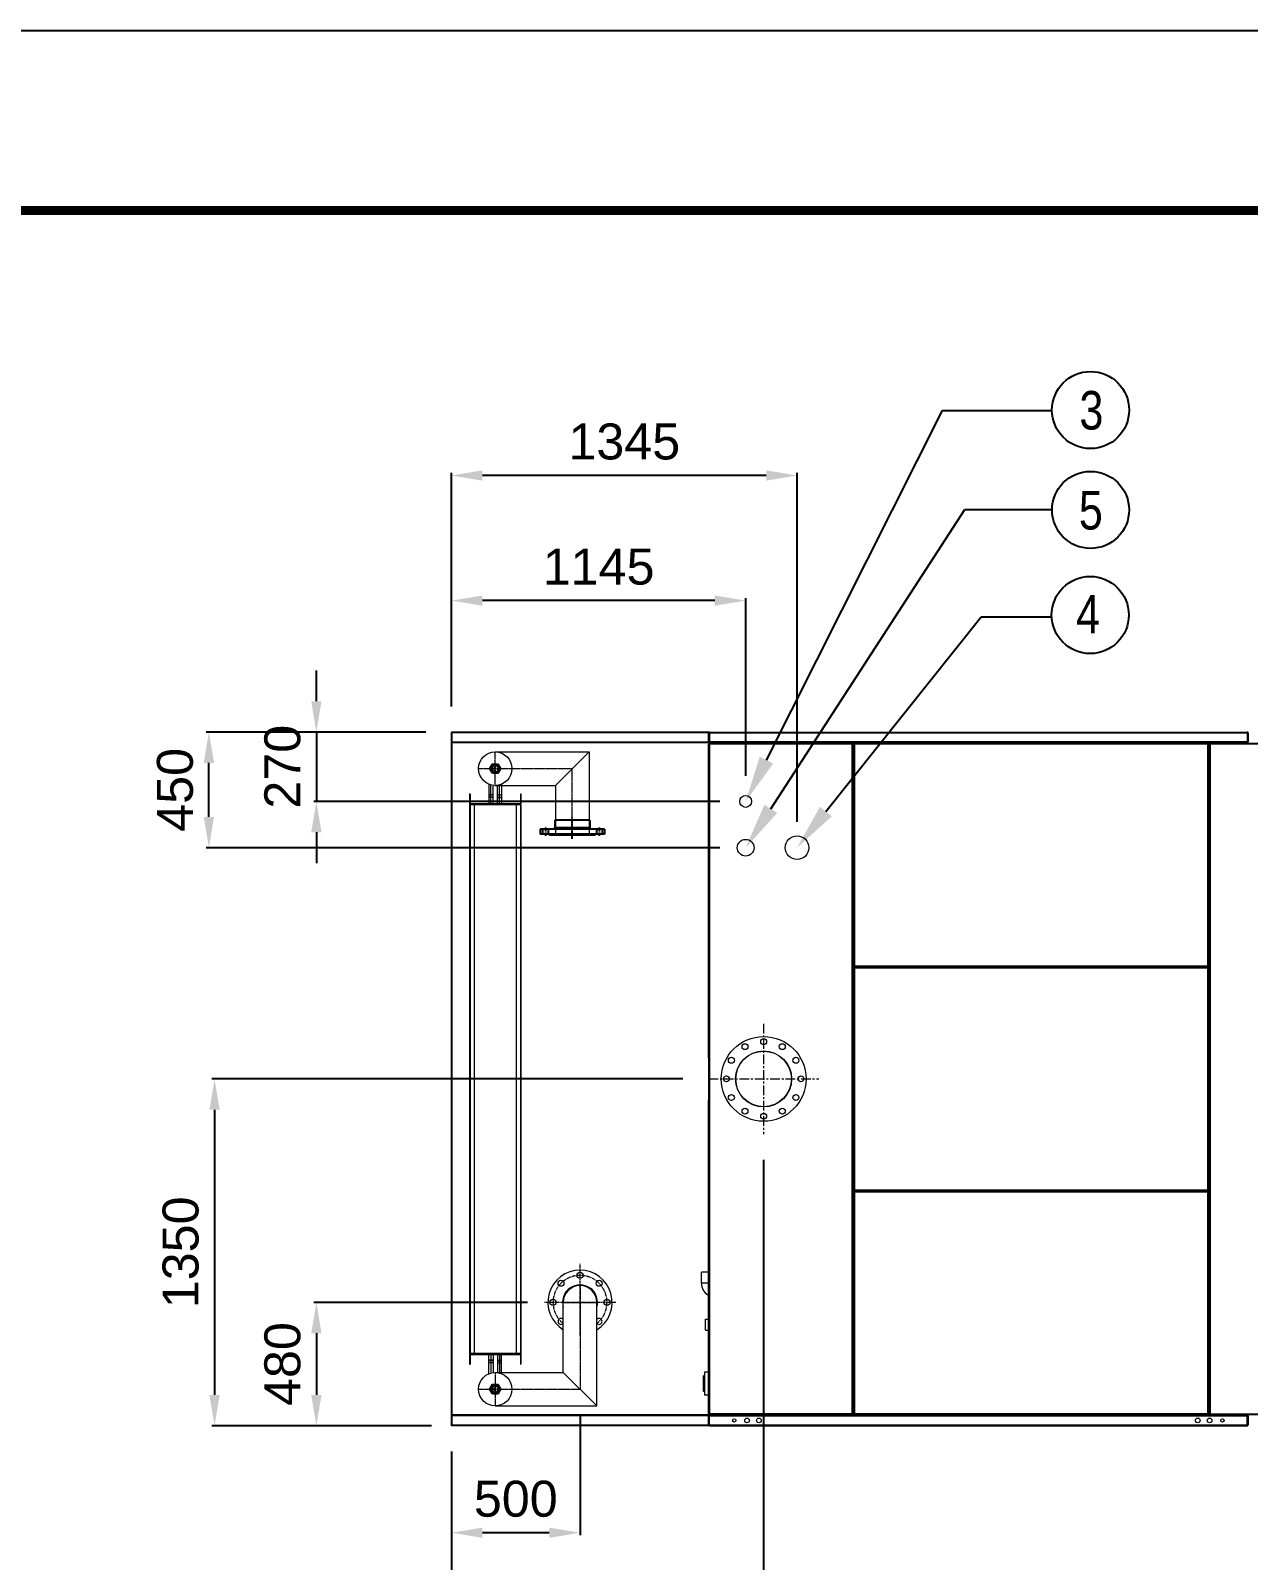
# Model space of a CAD drawing. Header units: millimetres. Extents: x -17070 to 45881, y -291348 to 34009.
# Drawn here: x 24429 to 29168, y 28055 to 34009 of the extents above; entities that cross this region are included whole.
import ezdxf
from ezdxf import colors
from ezdxf.entities.mleader import LeaderData, LeaderLine
from ezdxf.enums import TextEntityAlignment as Align
from ezdxf.math import Vec2, Vec3

# ---------------------------------------------------------------- set-up
doc = ezdxf.new("R2010")
doc.units = ezdxf.units.MM
doc.linetypes.add('CENTER', pattern=[2, 1.25, -0.25, 0.25, -0.25])
doc.linetypes.add('HIDDEN', pattern=[0.375, 0.25, -0.125])
for name, color, linetype in [('center', 1, 'CENTER'), ('냉각탑_dim', 1, 'Continuous'), ('냉각탑_form', 1, 'Continuous'), ('냉각탑_text', 3, 'Continuous')]:
    doc.layers.add(name, color=color, linetype=linetype)
doc.styles.get("Standard").update_dxf_attribs({"font": 'arial.ttf'})
doc.dimstyles.new('1.40', dxfattribs={"dimscale": 20, "dimtxt": 1.5, "dimasz": 1, "dimexe": 0.5, "dimexo": 0.5, "dimgap": 0.5, "dimtad": 1, "dimdec": 0, "dimzin": 0, "dimdsep": 46, "dimtxsty": 'Standard', "dimcen": 0, "dimclrd": 2, "dimclre": 2, "dimclrt": 3, "dimadec": 0, "dimazin": 0, "dimtfac": 1, "dimtdec": 0, "dimtmove": 0, "dimatfit": 0, "dimfxl": 1, "dimtolj": 1, "dimtzin": 0, "dimlwd": -1, "dimlwe": -1, "dimarcsym": 0})

# ---------------------------------------------------------------- blocks, each defined once
blk = doc.blocks.new('*D388')
at = {"color": 2, "transparency": 16777216}
for p, q in [((26567.1, 28621.1), (26567.1, 28152.5)), ((26067.1, 28478.7), (26067.1, 28152.5)), ((26447.1, 28162.5), (26187.1, 28162.5))]:
    blk.add_line(p, q, dxfattribs=at)
for points in [[(26187.1, 28182.5), (26187.1, 28142.5), (26067.1, 28162.5)], [(26447.1, 28182.5), (26447.1, 28142.5), (26567.1, 28162.5)]]:
    blk.add_solid(points, dxfattribs=at)
at = {"layer": 'Defpoints', "color": 0, "transparency": 16777216}
for p in [(26567.1, 28721.1), (26067.1, 28578.7), (26067.1, 28162.5)]:
    blk.add_point(p, dxfattribs=at)
at = {"color": 3, "lineweight": 5, "transparency": 16777216, "insert": (26317.1, 28293.9), "char_height": 140, "attachment_point": 5}
blk.add_mtext('\\A1;500', dxfattribs=at)
blk = doc.blocks.new('*D390')
at = {"color": 2, "transparency": 16777216}
for p, q in [((26362.1, 29059.1), (25531, 29059.1)), ((25541, 28939.1), (25541, 28698.7)), ((25967.1, 28578.7), (25531, 28578.7))]:
    blk.add_line(p, q, dxfattribs=at)
for points in [[(25521, 28939.1), (25561, 28939.1), (25541, 29059.1)], [(25521, 28698.7), (25561, 28698.7), (25541, 28578.7)]]:
    blk.add_solid(points, dxfattribs=at)
at = {"layer": 'Defpoints', "color": 0, "transparency": 16777216}
for p in [(26462.1, 29059.1), (25541, 28578.7), (26067.1, 28578.7)]:
    blk.add_point(p, dxfattribs=at)
at = {"color": 3, "lineweight": 5, "transparency": 16777216, "insert": (25409.5, 28818.9), "char_height": 140, "attachment_point": 5, "rotation": 90}
blk.add_mtext('\\A1;480', dxfattribs=at)
blk = doc.blocks.new('*D389')
at = {"color": 2, "transparency": 16777216}
for p, q in [((26967.2, 29928.7), (25134.8, 29928.7)), ((25144.8, 29808.7), (25144.8, 28698.7)), ((25989.1, 28578.7), (25134.8, 28578.7))]:
    blk.add_line(p, q, dxfattribs=at)
for points in [[(25124.8, 29808.7), (25164.8, 29808.7), (25144.8, 29928.7)], [(25124.8, 28698.7), (25164.8, 28698.7), (25144.8, 28578.7)]]:
    blk.add_solid(points, dxfattribs=at)
at = {"layer": 'Defpoints', "color": 0, "transparency": 16777216}
for p in [(27067.2, 29928.7), (25144.8, 28578.7), (26089.1, 28578.7)]:
    blk.add_point(p, dxfattribs=at)
at = {"color": 3, "lineweight": 5, "transparency": 16777216, "insert": (25013.3, 29253.7), "char_height": 140, "attachment_point": 5, "rotation": 90}
blk.add_mtext('\\A1;1350', dxfattribs=at)
blk = doc.blocks.new('*D396')
at = {"color": 2, "transparency": 16777216}
for p, q in [((27281.7, 29614.2), (27281.7, 27652.9)), ((26067.1, 28478.7), (26067.1, 27652.9)), ((27161.7, 27662.9), (26187.1, 27662.9))]:
    blk.add_line(p, q, dxfattribs=at)
for points in [[(26187.1, 27682.9), (26187.1, 27642.9), (26067.1, 27662.9)], [(27161.7, 27682.9), (27161.7, 27642.9), (27281.7, 27662.9)]]:
    blk.add_solid(points, dxfattribs=at)
at = {"layer": 'Defpoints', "color": 0, "transparency": 16777216}
for p in [(27281.7, 29714.2), (26067.1, 28578.7), (26067.1, 27662.9)]:
    blk.add_point(p, dxfattribs=at)
at = {"color": 3, "lineweight": 5, "transparency": 16777216, "insert": (26674.4, 27794.4), "char_height": 140, "attachment_point": 5}
blk.add_mtext('\\A1;1215', dxfattribs=at)
blk = doc.blocks.new('*D397')
at = {"color": 2, "transparency": 16777216}
for p, q in [((26067.1, 31378.7), (26067.1, 31800.2)), ((27211.7, 31108.6), (27211.7, 31800.2)), ((27091.7, 31790.2), (26187.1, 31790.2))]:
    blk.add_line(p, q, dxfattribs=at)
for points in [[(26187.1, 31810.2), (26187.1, 31770.2), (26067.1, 31790.2)], [(27091.7, 31810.2), (27091.7, 31770.2), (27211.7, 31790.2)]]:
    blk.add_solid(points, dxfattribs=at)
at = {"layer": 'Defpoints', "color": 0, "transparency": 16777216}
for p in [(26067.1, 31790.2), (26067.1, 31278.7), (27211.7, 31008.6)]:
    blk.add_point(p, dxfattribs=at)
at = {"color": 3, "lineweight": 5, "transparency": 16777216, "insert": (26639.4, 31921.7), "char_height": 140, "attachment_point": 5}
blk.add_mtext('\\A1;1145', dxfattribs=at)
blk = doc.blocks.new('*D398')
at = {"color": 2, "transparency": 16777216}
for p, q in [((26067.1, 31378.7), (26067.1, 32287.1)), ((27291.7, 32277.1), (26187.1, 32277.1)), ((27411.7, 30928.6), (27411.7, 32287.1))]:
    blk.add_line(p, q, dxfattribs=at)
for points in [[(26187.1, 32297.1), (26187.1, 32257.1), (26067.1, 32277.1)], [(27291.7, 32297.1), (27291.7, 32257.1), (27411.7, 32277.1)]]:
    blk.add_solid(points, dxfattribs=at)
at = {"layer": 'Defpoints', "color": 0, "transparency": 16777216}
for p in [(26067.1, 32277.1), (26067.1, 31278.7), (27411.7, 30828.6)]:
    blk.add_point(p, dxfattribs=at)
at = {"color": 3, "lineweight": 5, "transparency": 16777216, "insert": (26739.4, 32408.6), "char_height": 140, "attachment_point": 5}
blk.add_mtext('\\A1;1345', dxfattribs=at)
blk = doc.blocks.new('*D399')
at = {"color": 2, "transparency": 16777216}
for p, q in [((25967.1, 31278.7), (25112.8, 31278.7)), ((25122.8, 30948.6), (25122.8, 31158.7)), ((27111.7, 30828.6), (25112.8, 30828.6))]:
    blk.add_line(p, q, dxfattribs=at)
for points in [[(25102.8, 31158.7), (25142.8, 31158.7), (25122.8, 31278.7)], [(25102.8, 30948.6), (25142.8, 30948.6), (25122.8, 30828.6)]]:
    blk.add_solid(points, dxfattribs=at)
at = {"layer": 'Defpoints', "color": 0, "transparency": 16777216}
for p in [(25122.8, 31278.7), (26067.1, 31278.7), (27211.7, 30828.6)]:
    blk.add_point(p, dxfattribs=at)
at = {"color": 3, "lineweight": 5, "transparency": 16777216, "insert": (24991.4, 31053.6), "char_height": 140, "attachment_point": 5, "rotation": 90}
blk.add_mtext('\\A1;450', dxfattribs=at)
blk = doc.blocks.new('*D400')
at = {"color": 2, "transparency": 16777216}
for p, q in [((25541, 31398.7), (25541, 31518.7)), ((25967.1, 31278.7), (25531, 31278.7)), ((25541, 31278.7), (25541, 31008.6)), ((27111.7, 31008.6), (25531, 31008.6)), ((25541, 30888.6), (25541, 30768.6))]:
    blk.add_line(p, q, dxfattribs=at)
for points in [[(25521, 31398.7), (25561, 31398.7), (25541, 31278.7)], [(25521, 30888.6), (25561, 30888.6), (25541, 31008.6)]]:
    blk.add_solid(points, dxfattribs=at)
at = {"layer": 'Defpoints', "color": 0, "transparency": 16777216}
for p in [(26067.1, 31278.7), (25541, 31008.6), (27211.7, 31008.6)]:
    blk.add_point(p, dxfattribs=at)
at = {"color": 3, "lineweight": 5, "transparency": 16777216, "insert": (25409.5, 31143.6), "char_height": 140, "attachment_point": 5, "rotation": 90}
blk.add_mtext('\\A1;270', dxfattribs=at)
blk = doc.blocks.new('A$C3EBF59F2')
for p, q in [((45.4, 250), (65.4, 250)), ((45.4, 0), (45.4, 250)), ((45.4, 241.5), (65.4, 241.5)), ((65.4, 0), (65.4, 250)), ((10.4, 193.1), (40.4, 193.1)), ((10.4, 56.9), (10.4, 193.1)), ((40.4, 193.1), (45.4, 197.3)), ((40.4, 56.9), (40.4, 193.1)), ((45.4, 218.5), (65.4, 218.5)), ((65.4, 214.4), (68.4, 214.4)), ((68.4, 35.6), (68.4, 214.4)), ((10.4, 56.9), (40.4, 56.9)), ((40.4, 56.9), (45.4, 52.7)), ((45.4, 31.5), (65.4, 31.5)), ((45.4, 8.5), (65.4, 8.5)), ((45.4, 0), (65.4, 0)), ((65.4, 35.6), (68.4, 35.6))]:
    blk.add_line(p, q)
at = {"color": 1, "linetype": 'CENTER', "ltscale": 10}
for p, q in [((39.2, 230), (71.6, 230)), ((83, 125), (0, 125)), ((39.2, 20), (71.6, 20))]:
    blk.add_line(p, q, dxfattribs=at)
blk = doc.blocks.new('A$C019E714B')
at = {"color": 1, "linetype": 'CENTER', "ltscale": 0.5}
for p, q in [((0, 20.8), (36, 20.8)), ((18, 0), (18, 41.6))]:
    blk.add_line(p, q, dxfattribs=at)
at = {"ltscale": 0.5}
blk.add_lwpolyline([(0, 10.4), (18, 0), (36, 10.4), (36, 31.2), (18, 41.6), (0, 31.2)], close=True, dxfattribs=at)
for radius in [18, 13]:
    blk.add_circle((18, 20.8), radius, dxfattribs=at)
blk = doc.blocks.new('43632')
at = {"color": 7, "lineweight": 13}
for centre, radius in [((149363.5, -87474.9), 165), ((149291, -87349.3), 11.5), ((149363.5, -87329.9), 11.5), ((149436, -87349.3), 11.5), ((149237.9, -87402.4), 11.5), ((149363.5, -87474.9), 109), ((149489.1, -87402.4), 11.5), ((149218.5, -87474.9), 11.5), ((149508.5, -87474.9), 11.5), ((149237.9, -87547.4), 11.5), ((149489.1, -87547.4), 11.5), ((149291, -87600.4), 11.5), ((149363.5, -87619.9), 11.5), ((149436, -87600.4), 11.5)]:
    blk.add_circle(centre, radius, dxfattribs=at)
blk = doc.blocks.new('4')
at = {"color": 0, "lineweight": 20}
for p, q in [((27067.1, 31278.7), (26067.1, 31278.7)), ((26067.1, 28578.7), (26067.1, 31278.7)), ((26070.1, 28578.7), (26070.1, 31278.7)), ((27067.1, 31275.7), (26070.1, 31275.7)), ((27067.1, 31239.7), (26070.1, 31239.7)), ((27067.1, 31236.7), (26070.1, 31236.7)), ((27067.1, 28620.7), (26070.1, 28620.7)), ((27067.1, 28617.7), (26070.1, 28617.7)), ((27067.1, 28581.7), (26070.1, 28581.7)), ((27067.1, 28578.7), (26067.1, 28578.7))]:
    blk.add_line(p, q, dxfattribs=at)
at = {"color": 7, "lineweight": 20, "ltscale": 0.001111}
for p, q in [((27067.1, 31275.2), (27069.1, 31275.2)), ((29165.1, 31275.2), (29167.1, 31275.2)), ((27069.1, 31231.2), (27067.1, 31231.2)), ((27070.6, 31232.7), (27070.6, 31234.7)), ((27136, 31234.7), (27136, 31236.7)), ((27626.6, 31232.7), (27626.6, 31234.7)), ((27628.1, 31231.2), (27630.1, 31231.2)), ((27783.2, 31234.7), (27783.2, 31236.7)), ((28098.1, 31236.7), (28098.1, 31234.7)), ((28124.6, 31236.7), (28124.6, 31234.7)), ((28128.1, 31236.7), (28128.1, 31234.7)), ((28393.2, 31234.7), (28393.2, 31236.7)), ((28393.2, 31234.7), (28393.2, 31236.7)), ((28546.1, 31236.7), (28546.1, 31234.7)), ((28572.6, 31236.7), (28572.6, 31234.7)), ((28576.1, 31236.7), (28576.1, 31234.7)), ((29003.2, 31234.7), (29003.2, 31236.7)), ((29152, 31234.7), (29152, 31236.7)), ((29016.1, 30912), (29014.1, 30912)), ((29016.1, 30812), (29014.1, 30812)), ((27731.6, 30365.7), (27731.6, 30363.7)), ((27735.1, 30365.7), (27735.1, 30363.7)), ((27779.4, 30365.7), (27779.4, 30363.7)), ((27780.1, 30365.7), (27780.1, 30363.7)), ((27782.1, 30365.7), (27782.1, 30363.7)), ((27783.3, 30363.7), (27783.3, 30365.7)), ((27784.1, 30363.7), (27784.1, 30365.7)), ((27786.1, 30363.7), (27786.1, 30365.7)), ((27786.1, 30365.7), (27786.1, 30363.7)), ((28393.3, 30363.7), (28393.3, 30365.7)), ((29003.3, 30363.7), (29003.3, 30365.7)), ((27731.6, 29493.7), (27731.6, 29491.7)), ((27735.1, 29493.7), (27735.1, 29491.7)), ((27779.4, 29493.7), (27779.4, 29491.7)), ((27780.1, 29493.7), (27780.1, 29491.7)), ((27782.1, 29493.7), (27782.1, 29491.7)), ((27783.3, 29491.7), (27783.3, 29493.7)), ((27784.1, 29491.7), (27784.1, 29493.7)), ((27786.1, 29491.7), (27786.1, 29493.7)), ((27786.1, 29493.7), (27786.1, 29491.7)), ((28393.3, 29491.7), (28393.3, 29493.7)), ((29003.3, 29491.7), (29003.3, 29493.7)), ((29016.1, 29107.2), (29014.1, 29107.2)), ((29016.1, 29007.2), (29014.1, 29007.2)), ((27069.1, 28626.2), (27067.1, 28626.2)), ((27069.1, 28582.2), (27067.1, 28582.2)), ((27070.6, 28624.7), (27070.6, 28622.7)), ((27267.1, 28620.7), (27267.1, 28622.7)), ((27552.1, 28620.7), (27552.1, 28622.7)), ((27557.6, 28622.7), (27557.6, 28620.7)), ((27626.6, 28624.7), (27626.6, 28622.7)), ((27628.1, 28626.2), (27630.1, 28626.2)), ((27751.1, 28622.7), (27751.1, 28620.7)), ((29029.8, 28622.7), (29029.8, 28620.7)), ((29167.1, 28582.2), (29165.1, 28582.2))]:
    blk.add_line(p, q, dxfattribs=at)
at = {"color": 7, "lineweight": 20, "ltscale": 0.019444}
for p, q in [((27067.1, 31240.2), (27067.1, 31275.2)), ((27069.1, 31240.2), (27069.1, 31275.2)), ((27070.6, 31275.2), (27070.6, 31240.2)), ((29163.6, 31275.2), (29163.6, 31240.2)), ((29165.1, 31275.2), (29165.1, 31240.2)), ((29167.1, 31275.2), (29167.1, 31240.2)), ((27067.1, 28582.2), (27067.1, 28617.2)), ((27069.1, 28582.2), (27069.1, 28617.2)), ((27070.6, 28582.2), (27070.6, 28617.2)), ((29163.6, 28582.2), (29163.6, 28617.2)), ((29165.1, 28617.2), (29165.1, 28582.2)), ((29167.1, 28617.2), (29167.1, 28582.2))]:
    blk.add_line(p, q, dxfattribs=at)
at = {"color": 7, "lineweight": 20}
for p, q in [((27070.6, 31278.7), (29163.6, 31278.7)), ((27070.6, 31275.2), (29163.6, 31275.2)), ((27067.1, 31231.1), (27067.1, 28626.3)), ((29163.6, 31240.2), (27070.6, 31240.2)), ((29163.6, 31236.7), (27070.6, 31236.7)), ((27070.7, 31231.1), (27070.7, 28626.3)), ((27626.5, 28626.3), (27626.5, 31231.1)), ((27630.1, 28626.3), (27630.1, 31231.1)), ((27631.6, 28622.7), (27631.6, 31234.7)), ((29010.6, 31234.7), (27635.6, 31234.7)), ((29010.6, 31231.2), (27635.6, 31231.2)), ((29016.1, 31231.6), (29016.1, 28625.8)), ((29019.2, 31231.6), (29019.2, 28625.8)), ((29015.3, 29107.2), (29015.3, 30812)), ((27635.6, 30369.2), (29010.6, 30369.2)), ((27635.6, 30365.7), (29010.6, 30365.7)), ((29010.6, 30363.7), (27635.6, 30363.7)), ((29010.6, 30360.2), (27635.6, 30360.2)), ((27635.6, 29497.2), (29010.6, 29497.2)), ((27635.6, 29493.7), (29010.6, 29493.7)), ((29010.6, 29491.7), (27635.6, 29491.7)), ((29010.6, 29488.2), (27635.6, 29488.2)), ((27070.6, 28620.7), (29163.6, 28620.7)), ((27070.6, 28617.2), (29163.6, 28617.2)), ((27070.6, 28582.2), (29163.6, 28582.2)), ((27635.6, 28626.2), (29010.6, 28626.2)), ((27635.6, 28622.7), (29010.6, 28622.7)), ((27070.6, 28578.7), (29163.6, 28578.7))]:
    blk.add_line(p, q, dxfattribs=at)
at = {"color": 7, "lineweight": 20, "ltscale": 0.001944}
for p, q in [((27070.6, 31275.2), (27070.6, 31278.7)), ((29163.6, 31275.2), (29163.6, 31278.7)), ((27070.6, 31240.2), (27070.6, 31236.7)), ((27631.6, 31234.7), (27628.1, 31234.7)), ((27635.1, 31234.7), (27631.6, 31234.7)), ((27632.1, 31231.2), (27635.6, 31231.2)), ((27635.1, 31231.2), (27635.1, 31234.7)), ((27635.6, 31234.7), (27635.6, 31231.2)), ((29010.6, 31234.7), (29010.6, 31231.2)), ((29014.1, 31231.2), (29010.6, 31231.2)), ((29163.6, 31240.2), (29163.6, 31236.7)), ((27632.1, 30369.2), (27635.6, 30369.2)), ((27635.6, 30365.7), (27635.6, 30369.2)), ((29010.6, 30365.7), (29010.6, 30369.2)), ((29014.1, 30369.2), (29010.6, 30369.2)), ((27632.1, 30360.2), (27635.6, 30360.2)), ((27635.6, 30363.7), (27635.6, 30360.2)), ((29010.6, 30363.7), (29010.6, 30360.2)), ((29014.1, 30360.2), (29010.6, 30360.2)), ((27632.1, 29497.2), (27635.6, 29497.2)), ((27632.1, 29488.2), (27635.6, 29488.2)), ((27635.6, 29493.7), (27635.6, 29497.2)), ((27635.6, 29491.7), (27635.6, 29488.2)), ((29010.6, 29493.7), (29010.6, 29497.2)), ((29014.1, 29497.2), (29010.6, 29497.2)), ((29010.6, 29491.7), (29010.6, 29488.2)), ((29014.1, 29488.2), (29010.6, 29488.2)), ((27070.6, 28617.2), (27070.6, 28620.7)), ((27070.6, 28578.7), (27070.6, 28582.2)), ((27635.1, 28622.7), (27631.6, 28622.7)), ((27632.1, 28626.2), (27635.6, 28626.2)), ((27635.1, 28622.7), (27635.1, 28626.2)), ((27635.6, 28622.7), (27635.6, 28626.2)), ((29010.6, 28622.7), (29010.6, 28626.2)), ((29014.1, 28626.2), (29010.6, 28626.2)), ((29163.6, 28617.2), (29163.6, 28620.7)), ((29163.6, 28578.7), (29163.6, 28582.2))]:
    blk.add_line(p, q, dxfattribs=at)
at = {"color": 1, "linetype": 'CENTER', "lineweight": 20}
for p, q in [((26237.1, 31071.2), (26237.1, 31201.4)), ((26172.1, 31136.3), (26537.1, 31136.3)), ((26537.1, 30877.6), (26537.1, 31136.3)), ((26220.6, 30998.7), (26220.6, 31073.3)), ((26253.6, 30998.7), (26253.6, 31073.3)), ((26567.1, 29124.2), (26567.1, 28721.1)), ((26502.1, 29059.1), (26632.2, 29059.1)), ((26220.6, 28858.7), (26220.6, 28784.1)), ((26253.6, 28858.7), (26253.6, 28784.1)), ((26237.1, 28786.2), (26237.1, 28656)), ((26172.1, 28721.1), (26567.1, 28721.1))]:
    blk.add_line(p, q, dxfattribs=at)
at = {"lineweight": 20}
for p, q in [((26237.1, 31201.4), (26602.2, 31201.4)), ((26472.1, 31071.2), (26602.2, 31201.4)), ((26602.2, 31201.4), (26602.2, 30877.6)), ((26137.1, 31038.7), (26139.1, 31038.7)), ((26137.1, 31038.7), (26137.1, 30998.7)), ((26139.1, 31038.7), (26139.1, 31000.7)), ((26228.9, 31033.7), (26212.4, 31033.7)), ((26212.4, 31033.7), (26212.4, 31025.7)), ((26228.9, 31025.7), (26212.4, 31025.7)), ((26212.4, 31025.7), (26212.7, 31023.7)), ((26212.7, 31076), (26212.7, 30998.7)), ((26228.6, 31023.7), (26212.7, 31023.7)), ((26228.6, 30998.7), (26228.6, 31071.8)), ((26228.6, 31023.7), (26228.9, 31025.7)), ((26228.9, 31025.7), (26228.9, 31033.7)), ((26237.1, 31071.2), (26472.1, 31071.2)), ((26245.4, 31025.7), (26245.4, 31033.7)), ((26245.4, 31033.7), (26261.9, 31033.7)), ((26245.4, 31025.7), (26261.9, 31025.7)), ((26245.7, 31023.7), (26245.4, 31025.7)), ((26245.7, 30998.7), (26245.7, 31071.8)), ((26245.7, 31023.7), (26261.6, 31023.7)), ((26261.6, 31076), (26261.6, 30998.7)), ((26261.9, 31025.7), (26261.6, 31023.7)), ((26261.9, 31033.7), (26261.9, 31025.7)), ((26335.1, 31038.7), (26337.1, 31038.7)), ((26335.1, 31038.7), (26335.1, 31000.7)), ((26337.1, 31038.7), (26337.1, 30998.7)), ((26472.1, 31071.2), (26472.1, 30877.6)), ((26137.1, 30998.7), (26337.1, 30998.7)), ((26137.1, 30996.7), (26137.1, 28860.7)), ((26137.1, 30996.7), (26337.1, 30996.7)), ((26139.1, 31000.7), (26335.1, 31000.7)), ((26139.1, 30996.7), (26139.1, 30998.7)), ((26155.1, 30996.7), (26155.1, 28860.7)), ((26319.1, 30996.7), (26319.1, 28860.7)), ((26335.1, 30996.7), (26335.1, 30998.7)), ((26337.1, 30996.7), (26337.1, 28860.7)), ((26602.2, 30877.6), (26472.1, 30877.6)), ((26502.1, 28786.2), (26502.1, 29059.1)), ((26632.2, 28656), (26632.2, 29059.1)), ((26137.1, 28860.7), (26337.1, 28860.7)), ((26137.1, 28858.7), (26137.1, 28818.7)), ((26137.1, 28858.7), (26337.1, 28858.7)), ((26137.1, 28818.7), (26139.1, 28818.7)), ((26139.1, 28860.7), (26139.1, 28858.7)), ((26139.1, 28856.7), (26139.1, 28818.7)), ((26139.1, 28856.7), (26335.1, 28856.7)), ((26212.4, 28831.7), (26212.7, 28833.7)), ((26228.9, 28831.7), (26212.4, 28831.7)), ((26212.4, 28823.7), (26212.4, 28831.7)), ((26228.9, 28823.7), (26212.4, 28823.7)), ((26212.7, 28781.4), (26212.7, 28858.7)), ((26228.6, 28833.7), (26212.7, 28833.7)), ((26228.6, 28858.7), (26228.6, 28785.6)), ((26228.6, 28833.7), (26228.9, 28831.7)), ((26228.9, 28831.7), (26228.9, 28823.7)), ((26245.7, 28833.7), (26245.4, 28831.7)), ((26245.4, 28831.7), (26245.4, 28823.7)), ((26245.4, 28831.7), (26261.9, 28831.7)), ((26245.4, 28823.7), (26261.9, 28823.7)), ((26245.7, 28858.7), (26245.7, 28785.6)), ((26245.7, 28833.7), (26261.6, 28833.7)), ((26261.6, 28781.4), (26261.6, 28858.7)), ((26261.9, 28831.7), (26261.6, 28833.7)), ((26261.9, 28823.7), (26261.9, 28831.7)), ((26335.1, 28860.7), (26335.1, 28858.7)), ((26335.1, 28856.7), (26335.1, 28818.7)), ((26335.1, 28818.7), (26337.1, 28818.7)), ((26337.1, 28858.7), (26337.1, 28818.7)), ((26237.1, 28786.2), (26502.1, 28786.2)), ((26502.1, 28786.2), (26632.2, 28656)), ((26237.1, 28656), (26632.2, 28656)), ((27067.1, 28578.7), (27067.1, 28582.2))]:
    blk.add_line(p, q, dxfattribs=at)
at = {"color": 7, "lineweight": 20, "ltscale": 5.55556e-05}
for p, q in [((27067.1, 31231.2), (27067.1, 31231.1)), ((27069.1, 31231.2), (27069.1, 31231.1)), ((27070.7, 31234.7), (27070.6, 31234.7)), ((27070.7, 31232.7), (27070.6, 31232.7)), ((27626.6, 31234.7), (27626.5, 31234.7)), ((27626.6, 31232.7), (27626.5, 31232.7)), ((27628.1, 31231.1), (27628.1, 31231.2)), ((27630.1, 31231.1), (27630.1, 31231.2)), ((27067.1, 28626.3), (27067.1, 28626.2)), ((27069.1, 28626.3), (27069.1, 28626.2)), ((27070.6, 28624.7), (27070.7, 28624.7)), ((27070.6, 28622.7), (27070.7, 28622.7)), ((27626.5, 28624.7), (27626.6, 28624.7)), ((27626.5, 28622.7), (27626.6, 28622.7)), ((27628.1, 28626.2), (27628.1, 28626.3)), ((27630.1, 28626.2), (27630.1, 28626.3))]:
    blk.add_line(p, q, dxfattribs=at)
at = {"color": 7, "lineweight": 20, "ltscale": 6.38004e-06}
for p, q in [((27067.1, 31231.2), (27067.1, 31231.2)), ((27067.1, 28626.2), (27067.1, 28626.2))]:
    blk.add_line(p, q, dxfattribs=at)
at = {"color": 7, "lineweight": 20, "ltscale": 0.002}
for p, q in [((27067.1, 31231.1), (27070.7, 31231.1)), ((27070.7, 31234.7), (27070.7, 31231.1)), ((27626.5, 31234.7), (27626.5, 31231.1)), ((27630.1, 31231.1), (27626.5, 31231.1)), ((27067.1, 28626.3), (27070.7, 28626.3)), ((27070.7, 28622.7), (27070.7, 28626.3)), ((27626.5, 28622.7), (27626.5, 28626.3)), ((27630.1, 28626.3), (27626.5, 28626.3))]:
    blk.add_line(p, q, dxfattribs=at)
at = {"color": 7, "lineweight": 20, "ltscale": 0.148611}
blk.add_line((27067.4, 30963.7), (27067.4, 31231.2), dxfattribs=at)
at = {"color": 7, "lineweight": 20, "ltscale": 0.000888889}
for p, q in [((27070.7, 31231.2), (27069.1, 31231.2)), ((27626.5, 31231.2), (27628.1, 31231.2)), ((29012.2, 31231.6), (29013.8, 31231.6)), ((29015.3, 31233.1), (29015.3, 31234.7)), ((27070.7, 28626.2), (27069.1, 28626.2)), ((27626.5, 28626.2), (27628.1, 28626.2)), ((29013.8, 28625.8), (29012.2, 28625.8)), ((29015.3, 28622.7), (29015.3, 28624.3))]:
    blk.add_line(p, q, dxfattribs=at)
at = {"color": 7, "lineweight": 20, "ltscale": 6.42309e-06}
blk.add_line((27070.6, 31234.7), (27070.6, 31234.7), dxfattribs=at)
at = {"color": 7, "lineweight": 20, "ltscale": 0.0008333}
blk.add_line((27070.6, 31231.2), (27070.6, 31232.7), dxfattribs=at)
at = {"color": 7, "lineweight": 20, "ltscale": 6.29548e-05}
blk.add_line((27070.7, 31231.2), (27070.6, 31231.2), dxfattribs=at)
at = {"color": 7, "lineweight": 20, "ltscale": 0.308778}
for p, q in [((27626.5, 31234.7), (27070.7, 31234.7)), ((27626.5, 31231.1), (27070.7, 31231.1)), ((27070.7, 28626.3), (27626.5, 28626.3)), ((27070.7, 28622.7), (27626.5, 28622.7))]:
    blk.add_line(p, q, dxfattribs=at)
at = {"color": 7, "lineweight": 20, "ltscale": 5.55704e-05}
blk.add_line((27626.5, 31231.2), (27626.5, 31231.1), dxfattribs=at)
at = {"color": 7, "lineweight": 20, "ltscale": 0.000833337}
for p, q in [((27626.6, 31234.7), (27628.1, 31234.7)), ((27626.6, 31232.7), (27628.1, 31232.7)), ((27628.1, 28624.7), (27626.6, 28624.7)), ((27628.1, 28622.7), (27626.6, 28622.7))]:
    blk.add_line(p, q, dxfattribs=at)
at = {"color": 7, "lineweight": 20, "ltscale": 0.000864169}
blk.add_line((27630.1, 31231.2), (27631.6, 31231.2), dxfattribs=at)
at = {"color": 7, "lineweight": 20, "ltscale": 0.426667}
for p, q in [((27631.6, 31231.2), (27631.6, 30463.2)), ((27631.6, 29394.2), (27631.6, 28626.2))]:
    blk.add_line(p, q, dxfattribs=at)
at = {"color": 7, "lineweight": 20, "ltscale": 0.478889}
for p, q in [((27632.1, 31231.2), (27632.1, 30369.2)), ((27635.6, 31231.2), (27635.6, 30369.2)), ((29010.6, 30369.2), (29010.6, 31231.2)), ((29014.1, 30369.2), (29014.1, 31231.2)), ((27632.1, 29488.2), (27632.1, 28626.2)), ((27635.6, 29488.2), (27635.6, 28626.2)), ((29010.6, 28626.2), (29010.6, 29488.2)), ((29014.1, 28626.2), (29014.1, 29488.2))]:
    blk.add_line(p, q, dxfattribs=at)
at = {"color": 7, "lineweight": 20, "ltscale": 0.000277763}
for p, q in [((27635.1, 31234.7), (27635.6, 31234.7)), ((27635.1, 28622.7), (27635.6, 28622.7))]:
    blk.add_line(p, q, dxfattribs=at)
at = {"color": 7, "lineweight": 20, "ltscale": 0.000222222}
for p, q in [((29012.2, 31231.2), (29012.2, 31231.6)), ((29013.8, 31231.2), (29013.8, 31231.6)), ((27070.6, 28581.8), (27070.2, 28581.8)), ((29163.6, 28617.6), (29164, 28617.6))]:
    blk.add_line(p, q, dxfattribs=at)
at = {"color": 7, "lineweight": 20, "ltscale": 0.000833333}
for p, q in [((29015.3, 31231.6), (29013.8, 31231.6)), ((29015.3, 31231.6), (29015.3, 31233.1)), ((27070.6, 28626.2), (27070.6, 28624.7)), ((27630.1, 28626.2), (27631.6, 28626.2)), ((29015.3, 28625.8), (29013.8, 28625.8)), ((29015.3, 28625.8), (29015.3, 28624.3))]:
    blk.add_line(p, q, dxfattribs=at)
at = {"color": 7, "lineweight": 20, "ltscale": 0.002167}
for p, q in [((29015.3, 31234.7), (29019.2, 31234.7)), ((29015.3, 31233.1), (29019.2, 31233.1)), ((29019.2, 31231.6), (29015.3, 31231.6)), ((29015.3, 28624.3), (29019.2, 28624.3)), ((29015.3, 28622.7), (29019.2, 28622.7))]:
    blk.add_line(p, q, dxfattribs=at)
at = {"color": 7, "lineweight": 20, "ltscale": 0.177546}
blk.add_line((29015.3, 30912), (29015.3, 31231.6), dxfattribs=at)
at = {"color": 7, "lineweight": 20, "ltscale": 0.001722}
for p, q in [((29016.1, 31231.6), (29019.2, 31231.6)), ((29019.2, 31234.7), (29019.2, 31231.6)), ((29016.1, 28625.8), (29019.2, 28625.8)), ((29019.2, 28622.7), (29019.2, 28625.8))]:
    blk.add_line(p, q, dxfattribs=at)
at = {"color": 7, "lineweight": 20, "ltscale": 0.188222}
for p, q in [((29358, 31234.7), (29019.2, 31234.7)), ((29358, 31231.6), (29019.2, 31231.6)), ((29019.2, 28625.8), (29358, 28625.8)), ((29019.2, 28622.7), (29358, 28622.7))]:
    blk.add_line(p, q, dxfattribs=at)
at = {"color": 6, "linetype": 'HIDDEN', "lineweight": 20, "ltscale": 10}
for p, q in [((26139.1, 30996.7), (26139.1, 28860.7)), ((26335.1, 30996.7), (26335.1, 28860.7))]:
    blk.add_line(p, q, dxfattribs=at)
at = {"color": 7, "lineweight": 20, "ltscale": 0.001029}
for p, q in [((27065.6, 30963.7), (27067.4, 30963.7)), ((27067.4, 30543.7), (27065.6, 30543.7)), ((27065.3, 29308.7), (27067.1, 29308.7)), ((27067.1, 28888.7), (27065.3, 28888.7))]:
    blk.add_line(p, q, dxfattribs=at)
at = {"color": 7, "lineweight": 20, "ltscale": 0.220833}
for p, q in [((27065.6, 30963.7), (27065.6, 30566.2)), ((27065.3, 29308.7), (27065.3, 28911.2))]:
    blk.add_line(p, q, dxfattribs=at)
at = {"color": 7, "lineweight": 20, "ltscale": 0.001247}
for p, q in [((27065.6, 30566.2), (27067.4, 30564.9)), ((27065.6, 30551.2), (27067.4, 30552.5)), ((27065.3, 28911.2), (27067.1, 28909.9)), ((27065.3, 28896.2), (27067.1, 28897.5))]:
    blk.add_line(p, q, dxfattribs=at)
at = {"color": 7, "lineweight": 20, "ltscale": 0.004167}
for p, q in [((27065.6, 30551.2), (27065.6, 30543.7)), ((27065.3, 28896.2), (27065.3, 28888.7))]:
    blk.add_line(p, q, dxfattribs=at)
at = {"color": 7, "lineweight": 20, "ltscale": 0.006935}
for p, q in [((27067.4, 30552.4), (27067.4, 30564.9)), ((27067.1, 28897.4), (27067.1, 28909.9))]:
    blk.add_line(p, q, dxfattribs=at)
at = {"color": 7, "lineweight": 20, "ltscale": 0.295779}
blk.add_line((27067.1, 30011.3), (27067.1, 30543.7), dxfattribs=at)
at = {"color": 7, "lineweight": 20, "ltscale": 0.000833334}
for p, q in [((27630.1, 30463.2), (27631.6, 30463.2)), ((27630.1, 30133.7), (27631.6, 30133.7)), ((27630.1, 30093.7), (27631.6, 30093.7)), ((27630.1, 29763.7), (27631.6, 29763.7)), ((27630.1, 29723.7), (27631.6, 29723.7)), ((27630.1, 29394.2), (27631.6, 29394.2))]:
    blk.add_line(p, q, dxfattribs=at)
at = {"color": 7, "lineweight": 20, "ltscale": 0.173056}
for p, q in [((27631.6, 30142.7), (27631.6, 30454.2)), ((27631.6, 29403.2), (27631.6, 29714.7))]:
    blk.add_line(p, q, dxfattribs=at)
at = {"color": 7, "lineweight": 20, "ltscale": 0.005}
for p, q in [((27635.1, 30360.2), (27635.1, 30369.2)), ((29012.2, 30360.2), (29012.2, 30369.2)), ((29013.8, 30360.2), (29013.8, 30369.2)), ((27635.1, 29488.2), (27635.1, 29497.2)), ((29012.2, 29488.2), (29012.2, 29497.2)), ((29013.8, 29488.2), (29013.8, 29497.2))]:
    blk.add_line(p, q, dxfattribs=at)
at = {"color": 7, "lineweight": 20, "ltscale": 0.479444}
for p, q in [((27632.1, 30360.2), (27632.1, 29497.2)), ((27635.6, 30360.2), (27635.6, 29497.2)), ((29010.6, 29497.2), (29010.6, 30360.2)), ((29014.1, 29497.2), (29014.1, 30360.2))]:
    blk.add_line(p, q, dxfattribs=at)
at = {"color": 7, "lineweight": 20, "ltscale": 0.022222}
for p, q in [((27631.6, 30093.7), (27631.6, 30133.7)), ((27631.6, 29723.7), (27631.6, 29763.7))]:
    blk.add_line(p, q, dxfattribs=at)
at = {"color": 7, "lineweight": 20, "ltscale": 0.183333}
blk.add_line((27631.6, 29763.7), (27631.6, 30093.7), dxfattribs=at)
at = {"color": 7, "lineweight": 20, "ltscale": 0.298555}
blk.add_line((27067.1, 29308.7), (27067.1, 29846.1), dxfattribs=at)
at = {"color": 1, "linetype": 'CENTER', "lineweight": 20, "ltscale": 10}
for p, q in [((26567.1, 28931.8), (26567.1, 29210.4)), ((26706.4, 29059.1), (26427.9, 29059.1))]:
    blk.add_line(p, q, dxfattribs=at)
at = {"color": 7, "lineweight": 20, "ltscale": 0.011861}
for p, q in [((27061.1, 29176.2), (27039.8, 29176.2)), ((27061.1, 29133.2), (27039.8, 29133.2))]:
    blk.add_line(p, q, dxfattribs=at)
at = {"color": 7, "lineweight": 20, "ltscale": 0.023889}
blk.add_line((27039.8, 29133.2), (27039.8, 29176.2), dxfattribs=at)
at = {"color": 7, "lineweight": 20, "ltscale": 0.002303}
for p, q in [((27065.3, 29176.2), (27061.1, 29176.2)), ((27065.3, 29133.2), (27061.1, 29133.2))]:
    blk.add_line(p, q, dxfattribs=at)
at = {"color": 7, "lineweight": 20, "ltscale": 0.211889}
blk.add_line((29015.3, 28625.8), (29015.3, 29007.2), dxfattribs=at)
at = {"color": 7, "lineweight": 20, "ltscale": 0.005192}
for p, q in [((27055.9, 28994), (27065.3, 28994)), ((27055.9, 28951.3), (27065.3, 28951.3))]:
    blk.add_line(p, q, dxfattribs=at)
at = {"color": 7, "lineweight": 20, "ltscale": 0.023722}
blk.add_line((27055.9, 28951.3), (27055.9, 28994), dxfattribs=at)
at = {"color": 7, "lineweight": 20, "ltscale": 0.145833}
blk.add_line((27067.1, 28626.2), (27067.1, 28888.7), dxfattribs=at)
at = {"color": 7, "lineweight": 20, "ltscale": 0.001778}
for p, q in [((27051.1, 28772.9), (27047.9, 28772.9)), ((27051.1, 28712.4), (27047.9, 28712.4))]:
    blk.add_line(p, q, dxfattribs=at)
at = {"color": 7, "lineweight": 20, "ltscale": 0.033611}
blk.add_line((27047.9, 28712.4), (27047.9, 28772.9), dxfattribs=at)
at = {"color": 7, "lineweight": 20, "ltscale": 0.008881}
for p, q in [((27067.1, 28787.2), (27051.1, 28787.2)), ((27067.1, 28698.1), (27051.1, 28698.1))]:
    blk.add_line(p, q, dxfattribs=at)
at = {"color": 7, "lineweight": 20, "ltscale": 0.0495}
blk.add_line((27051.1, 28787.2), (27051.1, 28698.1), dxfattribs=at)
at = {"color": 7, "lineweight": 20, "ltscale": 0.000203026}
blk.add_line((27067.1, 28617.2), (27067.1, 28617.6), dxfattribs=at)
at = {"color": 7, "lineweight": 20, "ltscale": 0.000203598}
blk.add_line((27067.1, 28581.8), (27067.1, 28582.2), dxfattribs=at)
at = {"color": 7, "lineweight": 20, "ltscale": 0.000222127}
blk.add_line((27070.2, 28620.7), (27070.6, 28620.7), dxfattribs=at)
blk.add_line((27070.2, 28620.7), (27070.6, 28620.7), dxfattribs=at)
at = {"color": 7, "lineweight": 20, "ltscale": 1.29947e-05}
blk.add_line((27070.2, 28620.7), (27070.2, 28620.7), dxfattribs=at)
at = {"color": 7, "lineweight": 20, "ltscale": 0.000580935}
for p, q in [((27070.2, 28617.6), (27070.2, 28618.6)), ((29164, 28618.6), (29164, 28617.6)), ((29164, 28617.6), (29164, 28618.6))]:
    blk.add_line(p, q, dxfattribs=at)
at = {"color": 7, "lineweight": 20, "ltscale": 0.019889}
for p, q in [((27070.2, 28617.6), (27070.2, 28581.8)), ((29164, 28617.6), (29164, 28581.8)), ((29164, 28581.8), (29164, 28617.6))]:
    blk.add_line(p, q, dxfattribs=at)
at = {"color": 7, "lineweight": 20, "ltscale": 0.000222221}
blk.add_line((27070.2, 28617.6), (27070.6, 28617.6), dxfattribs=at)
at = {"color": 7, "lineweight": 20, "ltscale": 6.4231e-06}
blk.add_line((27070.6, 28624.7), (27070.6, 28624.7), dxfattribs=at)
at = {"color": 7, "lineweight": 20, "ltscale": 0.00111}
blk.add_line((27527.1, 28620.7), (27527.1, 28622.7), dxfattribs=at)
at = {"color": 7, "lineweight": 20, "ltscale": 5.55408e-05}
blk.add_line((27626.5, 28626.3), (27626.5, 28626.2), dxfattribs=at)
at = {"color": 7, "lineweight": 20, "ltscale": 0.001923}
blk.add_line((27631.6, 28622.7), (27628.2, 28622.7), dxfattribs=at)
at = {"color": 7, "lineweight": 20, "ltscale": 0.002611}
blk.add_line((29015.3, 28622.7), (29010.6, 28622.7), dxfattribs=at)
blk.add_line((29015.3, 28622.7), (29010.6, 28622.7), dxfattribs=at)
at = {"color": 7, "lineweight": 20, "ltscale": 0.000222164}
blk.add_line((29012.2, 28625.8), (29012.2, 28626.2), dxfattribs=at)
at = {"color": 7, "lineweight": 20, "ltscale": 0.000222165}
blk.add_line((29013.8, 28625.8), (29013.8, 28626.2), dxfattribs=at)
at = {"color": 7, "lineweight": 20, "ltscale": 0.000444359}
blk.add_line((29016.1, 28625.8), (29015.3, 28625.8), dxfattribs=at)
at = {"color": 7, "lineweight": 20, "ltscale": 0.000222226}
for p, q in [((29163.6, 28620.7), (29164, 28620.7)), ((29167.1, 28617.2), (29167.1, 28617.6))]:
    blk.add_line(p, q, dxfattribs=at)
at = {"color": 7, "lineweight": 20, "ltscale": 0.000222318}
blk.add_line((29164, 28581.8), (29163.6, 28581.8), dxfattribs=at)
at = {"color": 7, "lineweight": 20, "ltscale": 1.29913e-05}
blk.add_line((29164, 28620.7), (29164, 28620.7), dxfattribs=at)
at = {"color": 7, "lineweight": 20, "ltscale": 0.000222128}
blk.add_line((29167.1, 28581.8), (29167.1, 28582.2), dxfattribs=at)
at = {"color": 7, "lineweight": 20, "ltscale": 0.00020375}
blk.add_line((27070.6, 28578.7), (27070.2, 28578.7), dxfattribs=at)
at = {"color": 7, "lineweight": 20, "ltscale": 0.000203927}
blk.add_line((29163.7, 28578.7), (29164, 28578.7), dxfattribs=at)
at = {"lineweight": 20}
for centre, radius in [((26237.1, 31136.3), 65.1), ((26567.1, 29164.1), 11.5), ((26492.9, 29133.3), 11.5), ((26641.4, 29133.3), 11.5), ((26462.1, 29059.1), 11.5), ((26672.1, 29059.1), 11.5), ((26237.1, 28721.1), 65.1)]:
    blk.add_circle(centre, radius, dxfattribs=at)
at = {"color": 0, "lineweight": 20}
for centre, radius in [((27211.7, 31008.6), 23), ((27211.7, 30828.6), 32.5), ((27411.7, 30828.6), 46), ((27281.5, 29928.7), 108.2)]:
    blk.add_circle(centre, radius, dxfattribs=at)
at = {"color": 7, "lineweight": 20}
for centre, radius in [((27167.1, 28599.7), 6.5), ((27217.1, 28599.7), 9), ((27263.1, 28599.7), 9), ((28971.1, 28599.7), 9), ((29017.1, 28599.7), 9), ((29067.1, 28599.7), 6.5)]:
    blk.add_circle(centre, radius, dxfattribs=at)
for centre, radius, start, end in [((27070.6, 31275.2), 3.5, 90, 180), ((27070.6, 31275.2), 1.5, 90, 180), ((29163.6, 31275.2), 3.5, 0, 90), ((29163.6, 31275.2), 1.5, 0, 90), ((27070.6, 31240.2), 3.5, 180, 270), ((27070.6, 31231.2), 3.5, 90, 180), ((27070.6, 31240.2), 1.5, 180, 270), ((27070.6, 31231.2), 1.5, 90, 180), ((27105.6, 31231.2), 3.5, 89.78394, 90), ((27114.6, 31231.2), 3.5, 90, 90.81179), ((27138.6, 31231.2), 3.5, 89.36142, 90), ((27628.1, 31231.2), 3.5, 0, 90), ((27628.1, 31231.2), 1.5, 0, 90), ((27635.1, 31231.2), 3.5, 90, 90.18845), ((29128.6, 31231.2), 3.5, 90, 90.87408), ((29163.6, 31240.2), 1.5, 270, 0), ((29163.6, 31240.2), 3.5, 270, 0), ((29163.6, 31231.2), 3.5, 89.10384, 90), ((27628.1, 30463.2), 3.5, 304.84931, 0), ((27628.1, 30454.2), 3.5, 0, 55.15064), ((27628.1, 30142.7), 3.5, 304.84936, 0), ((27628.1, 30133.7), 3.5, 0, 55.15069), ((27628.1, 29723.7), 3.5, 304.84931, 0), ((27628.1, 29714.7), 3.5, 0, 55.15064), ((27628.1, 29403.2), 3.5, 304.84936, 0), ((27628.1, 29394.2), 3.5, 0, 55.15069), ((27093.1, 29133.2), 53.4, 180, 238.52645), ((27070.6, 28626.2), 3.5, 180, 270), ((27070.6, 28617.2), 3.5, 90, 180), ((27070.2, 28617.6), 3.1, 90, 180), ((27070.6, 28582.2), 3.5, 180, 270), ((27070.2, 28581.8), 3.1, 180, 270), ((27070.6, 28626.2), 1.5, 180, 270), ((27070.6, 28617.2), 1.5, 90, 180), ((27070.6, 28582.2), 1.5, 180, 270), ((27628.1, 28626.2), 3.5, 270, 0), ((27628.1, 28626.2), 1.5, 270, 0), ((28114, 28617.6), 3.1, 89.40099, 90), ((28122.2, 28617.6), 3.1, 90, 90.59901), ((29163.6, 28617.2), 3.5, 0, 90), ((29163.6, 28617.2), 1.5, 0, 90), ((29163.6, 28582.2), 1.5, 270, 0), ((29163.6, 28582.2), 3.5, 270, 0), ((29164, 28617.6), 3.1, 0, 90), ((29164, 28581.8), 3.1, 270, 360)]:
    blk.add_arc(centre, radius, start, end, dxfattribs=at)
at = {"lineweight": 20}
for centre, radius, start, end in [((26567.1, 29059.1), 125, 301.38056, 238.61944), ((26567.1, 29059.1), 68.1, 342.92879, 197.07121), ((26567.1, 29059.1), 65.1, 0, 180), ((26492.9, 28984.9), 11.5, 37.23198, 322.76802), ((26641.4, 28984.9), 11.5, 217.23198, 142.76802)]:
    blk.add_arc(centre, radius, start, end, dxfattribs=at)
at = {"color": 1, "linetype": 'CENTER', "lineweight": 20, "ltscale": 10}
blk.add_arc((26567.1, 29059.1), 105, 308.30918, 231.69082, dxfattribs=at)
at = {"color": 7, "lineweight": 20}
for centre, major_axis, ratio, start_param, end_param in [((27067.8, 30948.7), (0, 6), 0.087156, 0.66969, 2.47145), ((27067.5, 29293.7), (0, 6), 0.087156, 0.66969, 2.47145), ((27777.5, 28624.2), (0, -3.5), 0.996195, 0, 1.127854), ((28798.6, 28624.2), (0, -3.5), 0.996195, 5.1553, 6.283185), ((29003.4, 28624.2), (0, -3.5), 0.996195, 5.155384, 6.283185)]:
    blk.add_ellipse(centre, major_axis=major_axis, ratio=ratio, start_param=start_param, end_param=end_param, dxfattribs=at)
at = {"layer": 'center', "lineweight": 20, "ltscale": 30}
for p, q in [((27281.7, 30143.2), (27281.7, 29714.2)), ((27067.2, 29928.7), (27496.2, 29928.7))]:
    blk.add_line(p, q, dxfattribs=at)
at = {"lineweight": 20, "ltscale": 0.5, "xscale": -1, "rotation": 270}
for p in [(26216.4, 31118.3), (26216.4, 28703.1)]:
    blk.add_blockref('A$C019E714B', p, dxfattribs=at)
at = {"lineweight": 20, "xscale": -1, "rotation": 90}
blk.add_blockref('A$C3EBF59F2', (26662.1, 30946), dxfattribs=at)
at = {"color": 0, "lineweight": 20}
blk.add_blockref('43632', (-122081.8, 117403.6), dxfattribs=at)

msp = doc.modelspace()

# ---------------------------------------------------------------- linework, layer by layer
at = {"layer": 'Defpoints'}
msp.add_lwpolyline([(16474, 34008.7), (45881.2, 34008.7), (45881.2, 13213.6), (16474, 13213.6)], close=True, dxfattribs=at)
at = {"layer": '냉각탑_dim', "linetype": 'ByBlock', "lineweight": -3}
for centre in [(28553.8, 32531.8), (28553.9, 32143.3), (28552.5, 31734.2)]:
    msp.add_circle(centre, 150, dxfattribs=at)
at = {"layer": '냉각탑_form', "const_width": 35}
msp.add_lwpolyline([(17174.2, 33308.5), (17174.2, 13913.8), (45181.1, 13913.8), (45181.1, 33308.5)], close=True, dxfattribs=at)

# ---------------------------------------------------------------- block references
msp.add_blockref('4', (0, 0))

# ---------------------------------------------------------------- texts
at = {"layer": '냉각탑_text', "width": 0.8}
for s, p in [('3', (28557.2, 32531)), ('5', (28555, 32142)), ('4', (28544.1, 31737.6))]:
    msp.add_text(s, height=150, dxfattribs=at).set_placement(p, align=Align.MIDDLE_CENTER)

# ---------------------------------------------------------------- dimensions: what is measured, and where the dimension line sits
at = {"lineweight": 5}
for base, p1, p2, picture, middle in [((26067.1, 32277.1), (27411.7, 30828.6), (26067.1, 31278.7), '*D398', (26739.4, 32408.6)), ((26067.1, 31790.2), (27211.7, 31008.6), (26067.1, 31278.7), '*D397', (26639.4, 31921.7)), ((26067.1, 27662.9), (27281.7, 29714.2), (26067.1, 28578.7), '*D396', (26674.4, 27794.4)), ((26067.1, 28162.5), (26567.1, 28721.1), (26067.1, 28578.7), '*D388', (26317.1, 28293.9))]:
    dim = msp.add_linear_dim(base=base, p1=p1, p2=p2, dimstyle='1.40', override={"dimtxt": 7, "dimasz": 6, "dimexo": 5, "dimgap": 3}, dxfattribs=at)
    dim.commit()
    dim.dimension.update_dxf_attribs({"geometry": picture, "text_midpoint": middle})
dim = msp.add_linear_dim(base=(25541, 31008.6), p1=(26067.1, 31278.7), p2=(27211.7, 31008.6), angle=90, dimstyle='1.40', override={"dimtxt": 7, "dimasz": 6, "dimexo": 5, "dimgap": 3}, dxfattribs=at)
dim.commit()
dim.dimension.update_dxf_attribs({"geometry": '*D400', "text_midpoint": (25541, 31143.6), "dimtype": 160})
for base, p1, p2, picture, middle in [((25122.8, 31278.7), (27211.7, 30828.6), (26067.1, 31278.7), '*D399', (24991.4, 31053.6)), ((25144.8, 28578.7), (27067.2, 29928.7), (26089.1, 28578.7), '*D389', (25013.3, 29253.7)), ((25541, 28578.7), (26462.1, 29059.1), (26067.1, 28578.7), '*D390', (25409.5, 28818.9))]:
    dim = msp.add_linear_dim(base=base, p1=p1, p2=p2, angle=90, dimstyle='1.40', override={"dimtxt": 7, "dimasz": 6, "dimexo": 5, "dimgap": 3}, dxfattribs=at)
    dim.commit()
    dim.dimension.update_dxf_attribs({"geometry": picture, "text_midpoint": middle})

# ---------------------------------------------------------------- leaders
at = {"layer": '냉각탑_dim', "lineweight": -3}
ml = msp.add_multileader_mtext('Standard', dxfattribs=at)
ml.set_content('')
ml.set_leader_properties(color=256)
ml.build(insert=Vec2(0, 0))
ml.multileader.update_dxf_attribs({"text_right_attachment_type": 6, "dogleg_length": 5, "arrow_head_size": 180, "scale": 30})
ctx = ml.context
ctx.base_point, ctx.scale, ctx.char_height, ctx.arrow_head_size, ctx.landing_gap_size, ctx.plane_origin = Vec3(28403.8, 32529.9), 30, 7.18, 180, 3.59, Vec3(27353.4, 32706)
ctx.right_attachment = 6
notes = []
notes.append((ctx, [(0, (1, 1, 0), (27978, 32529.9), (1, 0), 425.9, [(0, [(27211.7, 31008.6)], 0, [])])]))
ctx.mtext, ml.multileader.dxf.content_type = None, 0
ml = msp.add_multileader_mtext('Standard', dxfattribs=at)
ml.set_content('')
ml.set_leader_properties(color=256)
ml.build(insert=Vec2(0, 0))
ml.multileader.update_dxf_attribs({"text_right_attachment_type": 6, "dogleg_length": 5, "arrow_head_size": 180, "scale": 30})
ctx = ml.context
ctx.base_point, ctx.scale, ctx.char_height, ctx.arrow_head_size, ctx.landing_gap_size, ctx.plane_origin = Vec3(28403.9, 32145.2), 30, 7.18, 180, 3.59, Vec3(28384.8, 32387.9)
ctx.right_attachment = 6
notes.append((ctx, [(0, (1, 1, 0), (28064.2, 32145.2), (1, 0), 339.7, [(0, [(27211.7, 30828.6)], 0, [])])]))
ctx.mtext, ml.multileader.dxf.content_type = None, 0
ml = msp.add_multileader_mtext('Standard', dxfattribs=at)
ml.set_content('')
ml.set_leader_properties(color=256)
ml.build(insert=Vec2(0, 0))
ml.multileader.update_dxf_attribs({"text_right_attachment_type": 6, "dogleg_length": 5, "arrow_head_size": 180, "scale": 30})
ctx = ml.context
ctx.base_point, ctx.scale, ctx.char_height, ctx.arrow_head_size, ctx.landing_gap_size, ctx.plane_origin = Vec3(28403.5, 31727.4), 30, 7.18, 180, 3.59, Vec3(28326.2, 32127.4)
ctx.right_attachment = 6
notes.append((ctx, [(0, (1, 1, 0), (28128.6, 31727.4), (1, 0), 274.9, [(0, [(27411.7, 30828.6)], 0, [])])]))
ctx.mtext, ml.multileader.dxf.content_type = None, 0
for ctx, leaders in notes:
    for number, flags, end, landing, length, lines in leaders:
        leader = LeaderData()
        leader.index, (leader.has_last_leader_line, leader.has_dogleg_vector, leader.attachment_direction) = number, flags
        leader.last_leader_point, leader.dogleg_vector, leader.dogleg_length = Vec3(end), Vec3(landing), length
        for number, points, colour, breaks in lines:
            line = LeaderLine()
            line.index, line.vertices, line.color, line.breaks = number, Vec3.list(points), colors.encode_raw_color(colour), breaks
            leader.lines.append(line)
        ctx.leaders.append(leader)

doc.saveas('drawing.dxf')
